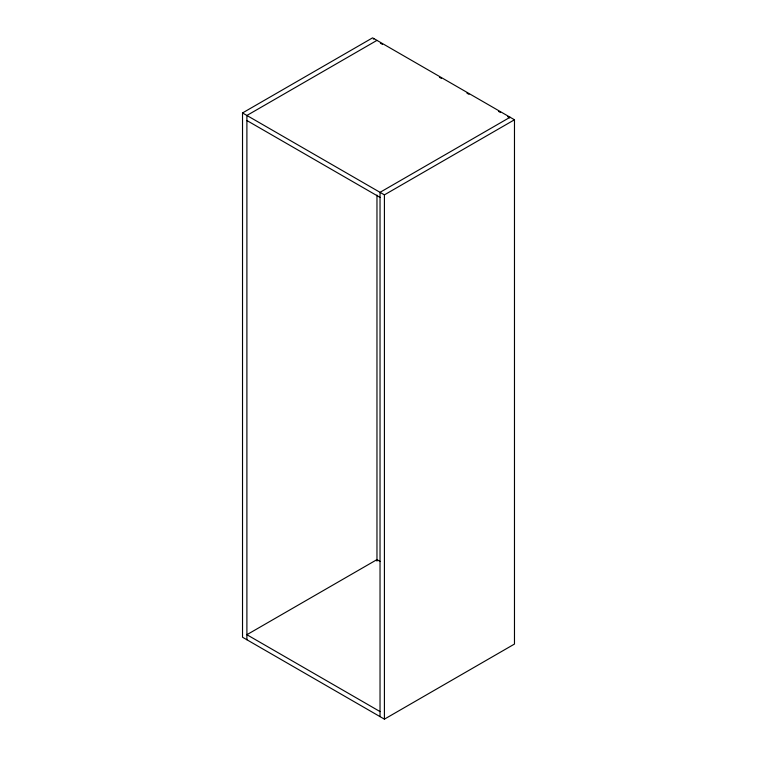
<?xml version="1.0" encoding="UTF-8"?>
<svg xmlns="http://www.w3.org/2000/svg" width="757" height="757" viewBox="0 0 757 757"><rect width="100%" height="100%" fill="white"/><g stroke="black" fill="none" stroke-linecap="round" stroke-linejoin="round"><path stroke-width="1.14" d="M242.524 112.944L372.586 37.85L514.476 119.767L514.476 644.056L384.414 719.15L242.524 637.233L242.524 112.944L384.414 194.861L514.476 119.767M373.296 39.08L374.005 38.673M376.967 40.376L246.896 115.471L246.896 639.76M510.104 117.24L380.033 192.335L380.033 716.624M380.421 43.196L382.455 44.37M439.457 77.28L441.501 78.454M466.946 93.149L468.98 94.322M498.503 111.364L500.538 112.538M507.663 116.654L509.698 117.827M246.896 120.524L380.033 197.388M380.033 561.391L376.967 559.612L246.896 634.707L380.033 711.571M384.414 194.861L384.414 719.15M376.967 195.06L376.967 561.126"/></g></svg>
